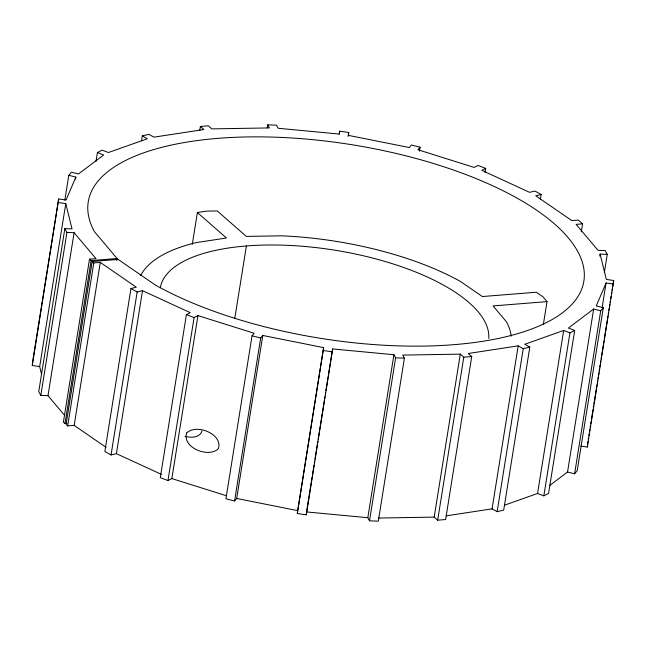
<?xml version="1.0" encoding="UTF-8"?>
<svg xmlns="http://www.w3.org/2000/svg" width="646" height="646" viewBox="0 0 646 646"><rect width="100%" height="100%" fill="white"/><g stroke="black" fill="none" stroke-linecap="round" stroke-linejoin="round"><path stroke-width="0.97" d="M41.586 374.381L39.664 366.589L32.3 365.507L32.566 361.946L58.673 198.952L66.037 200.034L75.865 177.085L68.807 175.292L64.826 200.131M32.3 365.507L58.673 198.952M378.588 518.044L434.185 517.123L437.673 520.183L445.627 519.545L471.733 356.56L463.78 357.19L460.291 354.129L402.708 355.09L404.404 358.175L378.298 521.169L369.512 520.813L395.618 357.819L393.923 354.727L332.633 348.937L306.317 514.838L297.289 513.513L323.614 347.613L262.801 335.468L260.685 337.995L234.579 500.989L225.93 498.785L252.037 335.791L254.153 333.263L197.951 315.595L194.083 317.574L186.403 314.642L160.297 477.628L167.976 480.559L171.844 478.581L226.14 495.652M306.317 514.838L306.454 512.9M297.289 513.513L323.614 347.613M419.432 151.188L420.07 147.215L411.421 145.011L409.306 147.538L348.493 135.394L348.711 132.487L339.683 131.162L339.473 134.069L278.184 128.279L276.488 125.187L267.702 124.831L267.226 127.811M580.883 446.103L587.327 447.048L587.908 441.493M587.327 447.048L613.7 280.493L606.336 279.411L600.094 254.096L607.256 254.387L604.398 272.281M39.664 366.589L65.771 203.603L58.406 202.521M65.771 203.603L72.013 228.91L64.85 228.619L38.744 391.613L40.819 395.4L47.99 395.691L64.729 415.531M40.819 395.4L66.926 232.407L64.85 228.619M75.542 179.071L75.865 177.085M47.99 395.691L74.096 232.697L66.926 232.407M95.988 161.516L97.425 152.569L102.165 150.147L108.431 152.537L147.353 138.737L142.298 135.91L141.498 140.885M74.096 232.697L95.988 258.642L89.503 259.159L63.397 422.153L65.004 423.558L66.998 423.405M65.004 423.558L91.11 260.572L89.503 259.159M116.756 260.459L117.071 258.497L94.445 231.672A250.963 98.063 9.1 0 1 364.942 146.965A250.963 98.063 9.1 0 1 557.902 315.999A250.963 98.063 9.1 0 1 155.411 285.08L118.145 259.434L92.184 261.509L66.078 424.495L67.685 425.908L74.169 425.391L106.122 447.379M67.685 425.908L93.791 262.914L92.184 261.509M74.169 425.391L100.275 262.397L93.791 262.914M100.275 262.397L136.322 287.212L130.968 288.504L104.854 451.497L111.055 454.954L116.409 453.662L161.46 474.406M111.055 454.954L137.162 291.96L142.516 290.668L190.271 312.664L186.403 314.642M116.409 453.662L142.516 290.668M199.743 130.427L200.373 126.454L208.327 125.817L211.815 128.877L269.398 127.924L267.702 124.831M192.298 244.245L197.385 212.526L206.615 211.113L217.25 210.935L246.32 236.404L281.317 235.822A189.02 73.854 9.1 0 1 460.453 281.47L482.36 296.546L536.309 292.234L542.971 296.821L547.017 301.617L543.367 324.413M167.976 480.559L194.083 317.574M171.844 478.581L197.951 315.595M234.797 318.325L246.392 245.956M234.579 500.989L236.694 498.462L262.801 335.468M339.207 134.142L339.683 131.162M348.073 136.459L348.711 132.487M312.099 477.144L306.527 511.931L367.816 517.721L369.512 520.813M312.422 475.157L314.013 465.217M314.327 463.23L314.65 461.244M314.965 459.258L317.832 441.363M318.147 439.377L324.357 400.617M324.68 398.63L324.995 396.644M325.318 394.658L325.632 392.663M325.947 390.677L328.176 376.763M328.499 374.777L332.633 348.937M367.816 517.721L393.923 354.727M485.073 172.345L485.703 168.372L478.024 165.441L474.156 167.419L417.954 149.743L420.07 147.215M434.185 517.123L460.291 354.129M437.673 520.183L463.78 357.19M540.347 199.477L541.146 194.503L534.945 191.046L529.591 192.338L481.835 170.35L485.703 168.372M504.348 505.245L537.569 493.463L543.835 495.853L548.575 493.431L574.69 330.437L569.942 332.868L563.675 330.469L524.754 344.27L529.809 347.096L503.702 510.09L497.137 511.672L492.082 508.846L518.189 345.86L468.237 353.499L471.733 356.56M497.137 511.672L523.244 348.678L529.809 347.096M537.569 493.463L563.675 330.469M581.327 231.801L582.603 223.847L578.315 220.092L571.831 220.609L535.784 195.803L541.146 194.503M543.835 495.853L569.942 332.868M599.771 256.091L600.094 254.096M549.407 485.687L567.543 472.016L593.65 309.022L600.707 310.823L603.299 307.722L596.242 305.921L606.069 282.972L613.434 284.054M567.543 472.016L574.601 473.817L600.707 310.823M602.096 307.819L606.069 282.972M603.299 307.722L577.193 470.708L574.601 473.817M588.231 439.506L588.546 437.52M588.869 435.533L589.184 433.547M589.499 431.552L589.822 429.566M590.137 427.579L590.46 425.593M590.775 423.606L591.098 421.62M591.413 419.625L593.004 409.693M593.327 407.699L593.642 405.712M593.957 403.726L596.985 384.846M597.3 382.86L597.623 380.865M597.938 378.879L598.261 376.893M598.576 374.906L598.899 372.92M599.213 370.933L599.528 368.939M599.851 366.952L600.166 364.966M600.489 362.979L600.804 360.993M601.127 359.006L601.442 357.02M601.757 355.025L603.356 345.093M603.671 343.099L603.986 341.112M604.309 339.126L607.967 316.265M608.29 314.279L608.605 312.293M608.928 310.306L609.243 308.32M609.558 306.333L609.881 304.339M610.195 302.352L610.518 300.366M610.833 298.379L611.156 296.393M611.471 294.406L611.786 292.412M612.109 290.425L612.424 288.439M612.747 286.453L613.7 280.493M201.98 430.89C200.002 437.875 190.901 437.956 185.136 436.341M68.807 175.292L71.399 172.183L78.457 173.984L103.691 154.959L97.425 152.569M593.65 309.022L568.415 328.047L574.69 330.437M142.298 135.91L148.863 134.328L153.918 137.154L203.87 129.515L200.373 126.454M446.047 515.888L492.082 508.846M91.11 260.572L117.071 258.497M582.603 223.847L576.119 224.364L598.01 250.309L605.181 250.6L607.256 254.387M547.017 301.617L493.068 305.929L506.375 321.692A189.02 73.854 9.1 0 1 511.212 336.17M395.618 357.819L404.404 358.175M323.396 350.52L332.424 351.844M236.694 498.462L297.507 510.606M252.037 335.791L260.685 337.995M518.189 345.86L523.244 348.678M130.968 288.504L137.162 291.96M197.385 212.526L226.455 237.994L196.093 242.63A189.02 73.854 9.1 0 0 140.634 275.6M160.394 287.349A166.208 64.939 9.1 0 1 332.779 249.865A166.208 64.939 9.1 0 1 488.764 338.439M186.597 433.03C181.914 447.71 208.771 458.377 218.413 448.671C223.096 433.991 196.239 423.324 186.597 433.03"/></g></svg>
